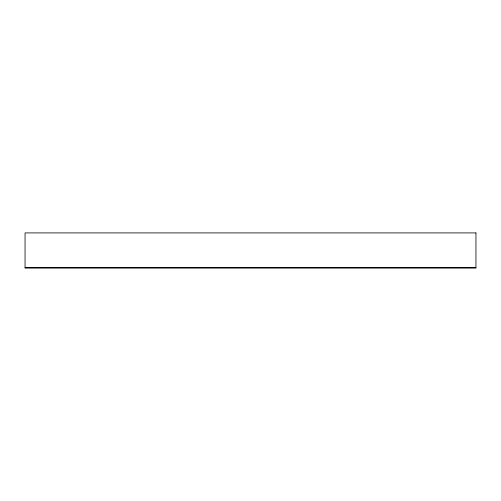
<?xml version="1.0" encoding="UTF-8"?>
<svg xmlns="http://www.w3.org/2000/svg" width="501" height="501" viewBox="0 0 501 501"><rect width="100%" height="100%" fill="white"/><g stroke="black" fill="none" stroke-linecap="round" stroke-linejoin="round"><path stroke-width="0.75" d="M25.05 267.628L475.95 267.628M475.95 232.915L25.05 232.915L25.05 268.085L475.95 268.085L475.95 232.915"/></g></svg>
